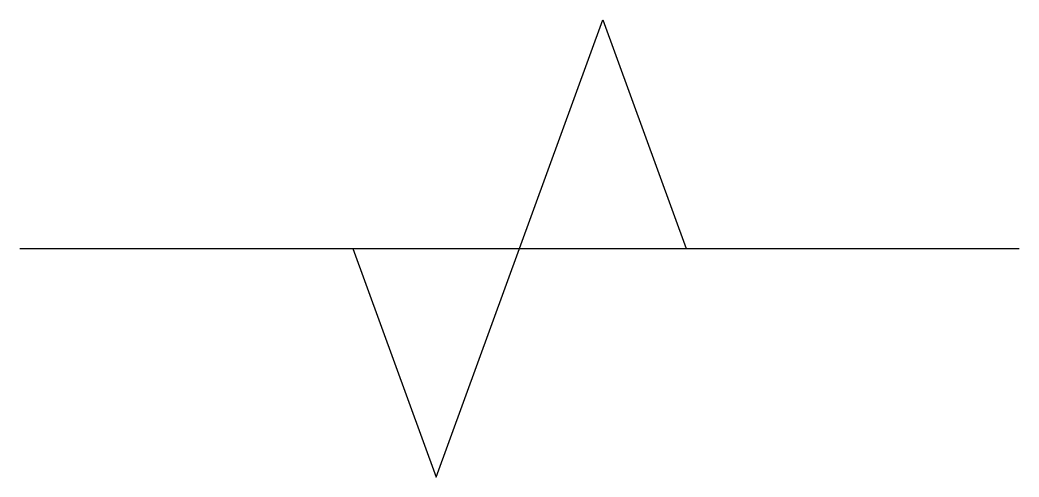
# Model space of a CAD drawing. Header units: centimetres. Extents: x -3 to 3, y -1.37 to 1.37.
import ezdxf

# ---------------------------------------------------------------- set-up
doc = ezdxf.new("R2010")
doc.units = ezdxf.units.CM

msp = doc.modelspace()

# ---------------------------------------------------------------- linework, layer by layer
at = {"linetype": 'Continuous'}
msp.add_lwpolyline([(-3, 0), (-1, 0), (-0.5, -1.3737), (0.5, 1.3737), (1, 0), (3, 0)], dxfattribs=at)
at = {"layer": 'Defpoints'}
msp.add_line((-1, 0), (1, 0), dxfattribs=at)

doc.saveas('drawing.dxf')
